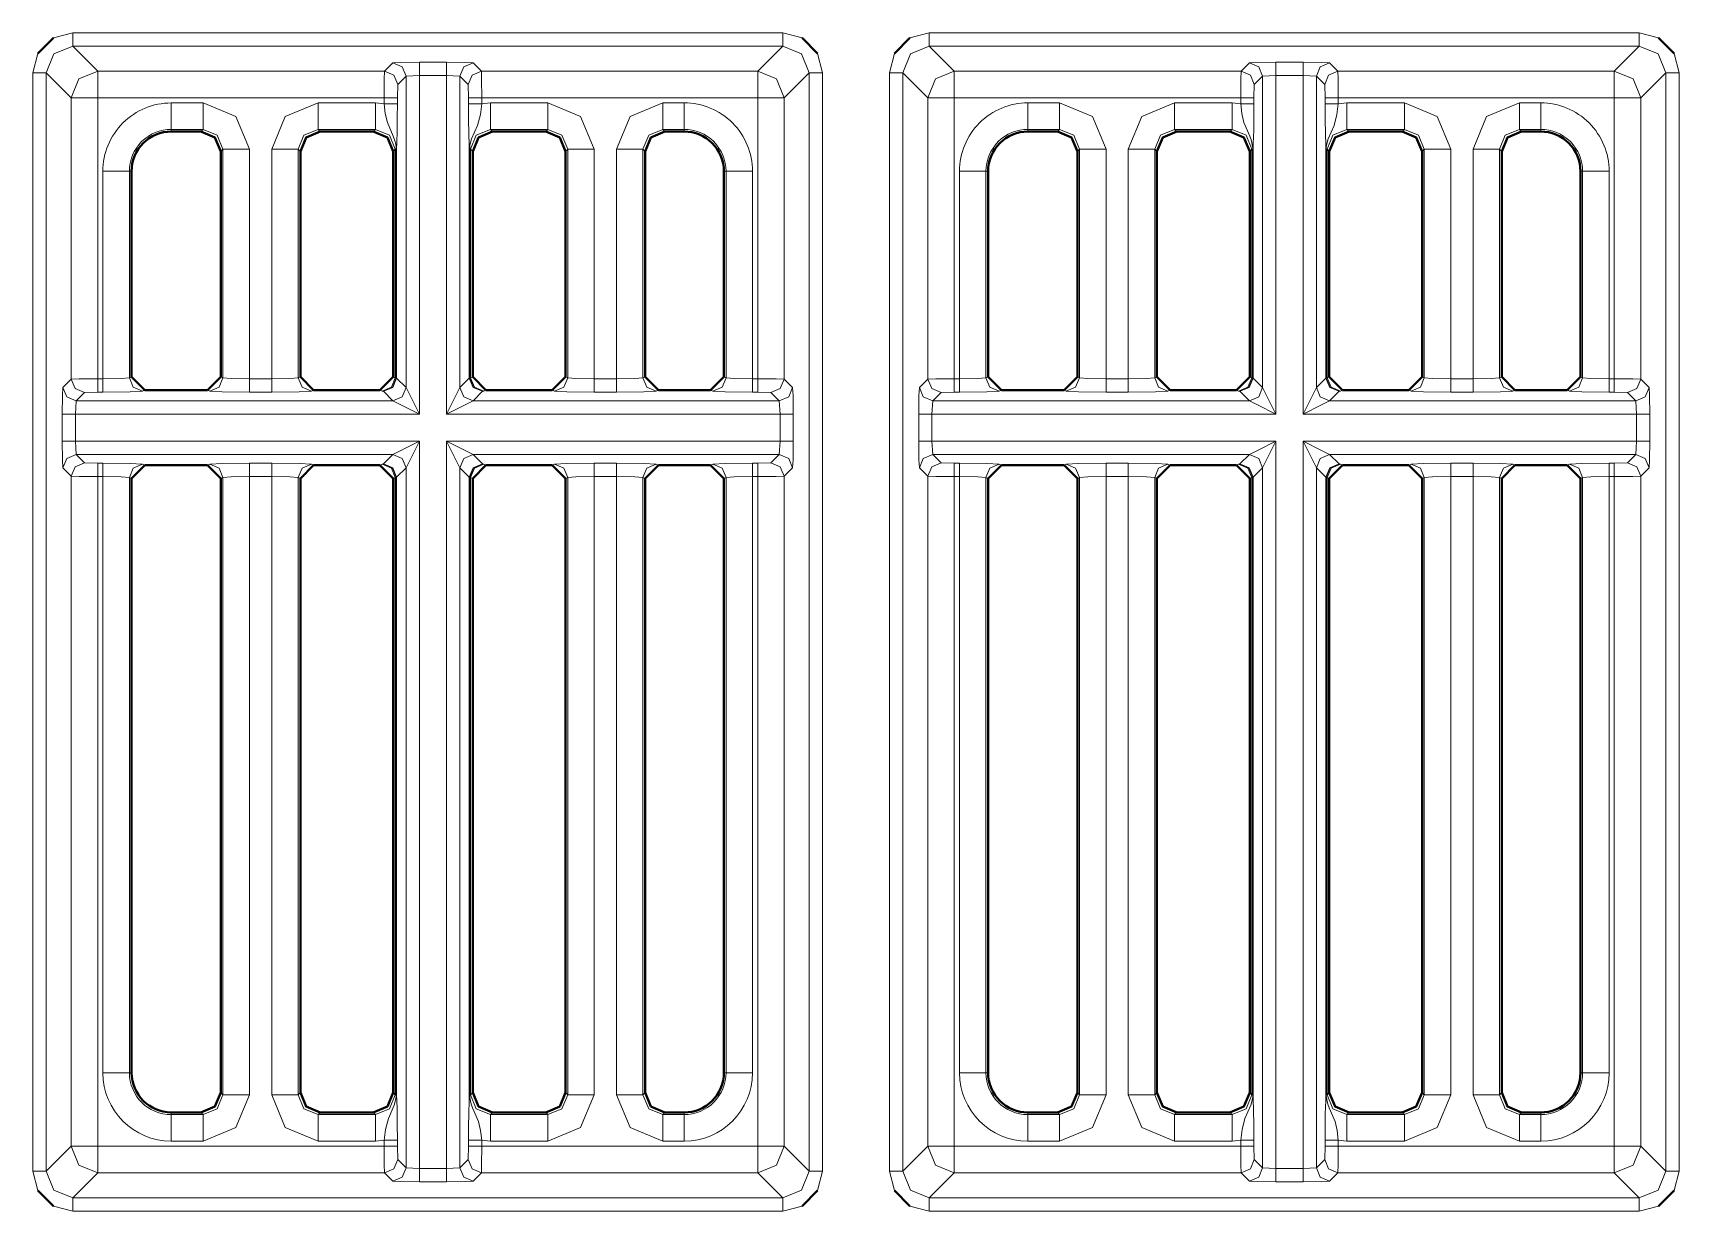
# Model space of a CAD drawing. Header units: millimetres. Extents: x 0 to 2941, y -405 to 1422.
# Drawn here: x 451.8 to 513.9, y 836.5 to 880.9 of the extents above; entities that cross this region are included whole.
import ezdxf

# ---------------------------------------------------------------- set-up
doc = ezdxf.new("R2010")
doc.units = ezdxf.units.MM
doc.layers.add('FINE', color=9, linetype='Continuous')
doc.layers.add('OUTLINE', color=7, linetype='Continuous')

msp = doc.modelspace()

# ---------------------------------------------------------------- linework, layer by layer
at = {"layer": 'FINE', "lineweight": 9}
for p, q in [((453.279, 880.877), (452.552, 880.689)), ((480.054, 880.877), (453.279, 880.877)), ((480.781, 880.689), (480.054, 880.877)), ((485.579, 880.877), (484.852, 880.689)), ((512.354, 880.877), (485.579, 880.877)), ((513.081, 880.689), (512.354, 880.877)), ((453.279, 880.377), (480.054, 880.377)), ((454.223, 879.434), (453.279, 880.377)), ((480.054, 880.377), (479.11, 879.434)), ((485.579, 880.377), (512.354, 880.377)), ((486.523, 879.434), (485.579, 880.377)), ((512.354, 880.377), (511.41, 879.434)), ((451.968, 880.105), (451.78, 879.378)), ((465.351, 879.749), (465.036, 879.434)), ((467.376, 879.775), (466.351, 879.775)), ((468.691, 879.434), (468.376, 879.749)), ((484.268, 880.105), (484.08, 879.378)), ((497.651, 879.749), (497.336, 879.434)), ((499.676, 879.775), (498.651, 879.775)), ((513.853, 879.378), (513.665, 880.105)), ((465.036, 879.434), (454.223, 879.434)), ((465.536, 878.934), (465.851, 879.249)), ((465.851, 879.249), (466.351, 879.274)), ((465.851, 867.505), (465.851, 879.249)), ((466.351, 879.274), (466.351, 866.506)), ((466.351, 879.274), (467.376, 879.274)), ((467.376, 879.274), (467.876, 879.249)), ((467.376, 866.506), (467.376, 879.274)), ((467.876, 879.249), (467.876, 867.505)), ((479.11, 879.434), (468.691, 879.434)), ((497.336, 879.434), (486.523, 879.434)), ((497.835, 878.934), (498.151, 879.249)), ((498.151, 879.249), (498.651, 879.274)), ((498.151, 867.505), (498.151, 879.249)), ((498.651, 879.274), (499.676, 879.274)), ((498.651, 879.274), (498.651, 866.506)), ((499.676, 879.274), (500.176, 879.249)), ((499.676, 866.506), (499.676, 879.274)), ((500.176, 879.249), (500.491, 878.934)), ((500.176, 879.249), (500.176, 867.505)), ((511.41, 879.434), (500.991, 879.434)), ((512.41, 878.434), (513.354, 879.378)), ((513.354, 879.378), (513.354, 837.953)), ((513.853, 837.953), (513.853, 879.378)), ((453.223, 878.434), (453.223, 867.821)), ((454.223, 878.434), (465.023, 878.434)), ((454.223, 867.833), (454.223, 878.434)), ((465.523, 878.434), (465.536, 878.934)), ((465.523, 878.208), (465.523, 878.434)), ((468.204, 878.434), (468.204, 878.208)), ((468.704, 878.434), (479.11, 878.434)), ((468.704, 878.208), (468.704, 878.434)), ((479.11, 878.434), (479.11, 867.833)), ((486.523, 878.434), (497.323, 878.434)), ((486.523, 867.833), (486.523, 878.434)), ((497.323, 878.434), (497.323, 878.208)), ((497.823, 878.434), (497.835, 878.934)), ((497.823, 878.208), (497.823, 878.434)), ((500.491, 878.934), (500.504, 878.434)), ((500.504, 878.434), (500.504, 878.208)), ((501.004, 878.434), (511.41, 878.434)), ((501.004, 878.208), (501.004, 878.434)), ((511.41, 878.434), (511.41, 867.833)), ((464.696, 878.238), (462.531, 878.238)), ((469.031, 878.238), (468.704, 878.208)), ((471.196, 878.238), (469.031, 878.238)), ((476.335, 878.238), (475.531, 878.238)), ((490.496, 878.238), (489.299, 878.238)), ((496.996, 878.238), (494.831, 878.238)), ((497.323, 878.208), (496.996, 878.238)), ((508.635, 878.238), (507.831, 878.238)), ((456.998, 877.159), (456.998, 877.24)), ((456.998, 877.24), (458.196, 877.24)), ((458.196, 877.24), (458.115, 877.159)), ((462.612, 877.159), (462.531, 877.24)), ((462.531, 877.24), (464.696, 877.24)), ((464.696, 877.24), (464.615, 877.159)), ((469.113, 877.159), (469.031, 877.24)), ((469.031, 877.24), (471.196, 877.24)), ((471.196, 877.24), (471.115, 877.159)), ((476.335, 877.24), (476.335, 877.159)), ((489.299, 877.159), (489.299, 877.24)), ((494.913, 877.159), (494.831, 877.24)), ((501.412, 877.159), (501.331, 877.24)), ((507.913, 877.159), (507.831, 877.24)), ((507.831, 877.24), (508.635, 877.24)), ((508.635, 877.24), (508.635, 877.159)), ((458.864, 876.409), (458.945, 876.491)), ((458.945, 876.491), (458.945, 867.871)), ((460.784, 876.491), (460.784, 867.833)), ((465.364, 876.409), (465.445, 876.491)), ((465.445, 876.491), (465.445, 867.871)), ((465.477, 876.491), (465.477, 867.862)), ((465.494, 867.862), (465.494, 876.491)), ((468.233, 876.491), (468.233, 867.862)), ((468.25, 867.862), (468.25, 876.491)), ((468.282, 876.491), (468.364, 876.409)), ((468.282, 867.871), (468.282, 876.491)), ((471.864, 876.409), (471.945, 876.491)), ((471.945, 876.491), (471.945, 867.871)), ((472.943, 867.833), (472.943, 876.491)), ((473.784, 876.491), (473.784, 867.833)), ((474.782, 867.871), (474.782, 876.491)), ((474.782, 876.491), (474.864, 876.409)), ((493.084, 876.491), (493.084, 867.833)), ((494.082, 876.491), (494.163, 876.409)), ((494.082, 867.871), (494.082, 876.491)), ((497.664, 876.409), (497.745, 876.491)), ((497.745, 876.491), (497.745, 867.871)), ((497.777, 876.491), (497.777, 867.862)), ((497.794, 867.862), (497.794, 876.491)), ((500.534, 876.491), (500.534, 867.862)), ((500.55, 867.862), (500.55, 876.491)), ((500.582, 876.491), (500.663, 876.409)), ((500.582, 867.871), (500.582, 876.491)), ((505.244, 867.833), (505.244, 876.491)), ((506.084, 876.491), (506.084, 867.833)), ((507.082, 876.491), (507.164, 876.409)), ((454.419, 875.659), (454.419, 867.833)), ((455.417, 875.659), (455.498, 875.659)), ((477.835, 875.659), (477.916, 875.659)), ((477.916, 875.659), (477.916, 867.871)), ((478.915, 867.833), (478.915, 875.659)), ((486.719, 875.659), (486.719, 867.833)), ((487.717, 875.659), (487.799, 875.659)), ((487.717, 867.871), (487.717, 875.659)), ((510.135, 875.659), (510.216, 875.659)), ((510.216, 875.659), (510.216, 867.871)), ((511.215, 867.833), (511.215, 875.659)), ((453.223, 867.821), (452.908, 867.505)), ((454.419, 867.833), (454.223, 867.833)), ((458.945, 867.871), (458.864, 867.911)), ((461.864, 867.911), (461.782, 867.871)), ((465.445, 867.871), (465.364, 867.911)), ((465.477, 867.862), (465.445, 867.871)), ((465.851, 867.505), (465.494, 867.862)), ((468.233, 867.862), (467.876, 867.505)), ((468.282, 867.871), (468.25, 867.862)), ((468.364, 867.911), (468.282, 867.871)), ((471.945, 867.871), (471.864, 867.911)), ((473.784, 867.833), (472.943, 867.833)), ((474.864, 867.911), (474.782, 867.871)), ((477.916, 867.871), (477.835, 867.911)), ((479.11, 867.833), (478.915, 867.833)), ((486.719, 867.833), (486.523, 867.833)), ((487.799, 867.911), (487.717, 867.871)), ((491.245, 867.871), (491.164, 867.911)), ((494.163, 867.911), (494.082, 867.871)), ((497.745, 867.871), (497.664, 867.911)), ((497.777, 867.862), (497.745, 867.871)), ((498.151, 867.505), (497.794, 867.862)), ((500.534, 867.862), (500.176, 867.505)), ((500.582, 867.871), (500.55, 867.862)), ((500.663, 867.911), (500.582, 867.871)), ((504.245, 867.871), (504.164, 867.911)), ((506.084, 867.833), (505.244, 867.833)), ((510.216, 867.871), (510.135, 867.911)), ((511.41, 867.833), (511.215, 867.833)), ((453.408, 867.005), (453.723, 867.321)), ((453.723, 867.321), (454.223, 867.333)), ((454.223, 867.333), (454.419, 867.333)), ((455.916, 867.371), (455.999, 867.412)), ((458.364, 867.412), (458.446, 867.371)), ((459.943, 867.333), (460.784, 867.333)), ((462.282, 867.371), (462.364, 867.412)), ((464.863, 867.412), (464.946, 867.371)), ((464.946, 867.371), (464.994, 867.363)), ((464.994, 867.363), (465.351, 867.005)), ((468.376, 867.005), (468.733, 867.363)), ((468.733, 867.363), (468.782, 867.371)), ((468.782, 867.371), (468.864, 867.412)), ((471.364, 867.412), (471.446, 867.371)), ((472.943, 867.333), (473.784, 867.333)), ((475.282, 867.371), (475.364, 867.412)), ((477.335, 867.412), (477.417, 867.371)), ((478.915, 867.333), (479.11, 867.333)), ((479.11, 867.333), (479.61, 867.321)), ((479.61, 867.321), (479.925, 867.005)), ((485.708, 867.005), (486.023, 867.321)), ((486.023, 867.321), (486.523, 867.333)), ((486.523, 867.333), (486.719, 867.333)), ((488.216, 867.371), (488.298, 867.412)), ((494.581, 867.371), (494.664, 867.412)), ((497.164, 867.412), (497.245, 867.371)), ((497.245, 867.371), (497.294, 867.363)), ((500.676, 867.005), (501.033, 867.363)), ((501.033, 867.363), (501.081, 867.371)), ((501.081, 867.371), (501.164, 867.412)), ((503.664, 867.412), (503.746, 867.371)), ((505.244, 867.333), (506.084, 867.333)), ((507.581, 867.371), (507.664, 867.412)), ((509.635, 867.412), (509.717, 867.371)), ((511.91, 867.321), (512.225, 867.005)), ((453.382, 866.506), (453.408, 867.005)), ((465.351, 867.005), (453.408, 867.005)), ((479.925, 867.005), (468.376, 867.005)), ((479.925, 867.005), (479.951, 866.506)), ((485.682, 866.506), (485.708, 867.005)), ((512.225, 867.005), (500.676, 867.005)), ((512.225, 867.005), (512.251, 866.506)), ((452.883, 866.506), (452.883, 865.48)), ((453.382, 866.506), (466.351, 866.506)), ((453.382, 865.48), (453.382, 866.506)), ((467.376, 866.506), (479.951, 866.506)), ((479.951, 866.506), (479.951, 865.48)), ((485.682, 866.506), (498.651, 866.506)), ((485.682, 865.48), (485.682, 866.506)), ((499.676, 866.506), (512.251, 866.506)), ((512.251, 866.506), (512.251, 865.48)), ((512.751, 865.48), (512.751, 866.506)), ((466.351, 865.48), (453.382, 865.48)), ((453.408, 864.98), (453.382, 865.48)), ((466.351, 865.48), (466.351, 838.056)), ((479.951, 865.48), (467.376, 865.48)), ((467.376, 838.056), (467.376, 865.48)), ((479.951, 865.48), (479.925, 864.98)), ((485.708, 864.98), (485.682, 865.48)), ((498.651, 865.48), (485.682, 865.48)), ((498.651, 865.48), (498.651, 838.056)), ((512.251, 865.48), (499.676, 865.48)), ((512.251, 865.48), (512.225, 864.98)), ((453.408, 864.98), (465.351, 864.98)), ((453.723, 864.665), (453.408, 864.98)), ((465.351, 864.98), (464.994, 864.623)), ((479.925, 864.98), (479.61, 864.665)), ((485.708, 864.98), (497.651, 864.98)), ((486.023, 864.665), (485.708, 864.98)), ((497.651, 864.98), (497.294, 864.623)), ((512.225, 864.98), (511.91, 864.665)), ((452.908, 864.48), (453.223, 864.165)), ((453.223, 864.165), (453.223, 838.897)), ((454.223, 864.652), (453.723, 864.665)), ((454.419, 864.652), (454.223, 864.652)), ((454.223, 838.897), (454.223, 864.152)), ((454.223, 864.152), (454.419, 864.152)), ((454.419, 864.152), (454.419, 841.672)), ((455.417, 841.672), (455.417, 864.115)), ((455.417, 864.115), (455.498, 864.074)), ((455.999, 864.574), (455.916, 864.615)), ((458.446, 864.615), (458.364, 864.574)), ((458.864, 864.074), (458.945, 864.115)), ((458.945, 864.115), (458.945, 840.84)), ((460.784, 864.652), (459.943, 864.652)), ((459.943, 840.84), (459.943, 864.152)), ((459.943, 864.152), (460.784, 864.152)), ((460.784, 864.152), (460.784, 840.84)), ((461.782, 840.84), (461.782, 864.115)), ((461.782, 864.115), (461.864, 864.074)), ((462.364, 864.574), (462.282, 864.615)), ((464.946, 864.615), (464.863, 864.574)), ((464.994, 864.623), (464.946, 864.615)), ((465.364, 864.074), (465.445, 864.115)), ((465.445, 864.115), (465.477, 864.123)), ((465.477, 864.123), (465.477, 840.84)), ((465.494, 864.123), (465.851, 864.48)), ((465.494, 840.84), (465.494, 864.123)), ((465.851, 838.082), (465.851, 864.48)), ((467.876, 864.48), (467.876, 838.082)), ((468.25, 864.123), (468.282, 864.115)), ((468.282, 840.84), (468.282, 864.115)), ((468.282, 864.115), (468.364, 864.074)), ((468.782, 864.615), (468.733, 864.623)), ((468.864, 864.574), (468.782, 864.615)), ((471.446, 864.615), (471.364, 864.574)), ((471.864, 864.074), (471.945, 864.115)), ((471.945, 864.115), (471.945, 840.84)), ((473.784, 864.652), (472.943, 864.652)), ((472.943, 864.152), (473.784, 864.152)), ((472.943, 840.84), (472.943, 864.152)), ((473.784, 864.152), (473.784, 840.84)), ((474.782, 840.84), (474.782, 864.115)), ((474.782, 864.115), (474.864, 864.074)), ((475.364, 864.574), (475.282, 864.615)), ((477.417, 864.615), (477.335, 864.574)), ((477.835, 864.074), (477.916, 864.115)), ((477.916, 864.115), (477.916, 841.672)), ((479.11, 864.652), (478.915, 864.652)), ((478.915, 864.152), (479.11, 864.152)), ((478.915, 841.672), (478.915, 864.152)), ((479.61, 864.665), (479.11, 864.652)), ((479.11, 864.152), (479.11, 838.897)), ((480.11, 838.897), (480.11, 864.165)), ((485.208, 864.48), (485.523, 864.165)), ((485.523, 864.165), (485.523, 838.897)), ((486.523, 864.152), (486.719, 864.152)), ((486.523, 838.897), (486.523, 864.152)), ((486.719, 864.152), (486.719, 841.672)), ((487.717, 841.672), (487.717, 864.115)), ((487.717, 864.115), (487.799, 864.074)), ((488.298, 864.574), (488.216, 864.615)), ((490.746, 864.615), (490.663, 864.574)), ((491.164, 864.074), (491.245, 864.115)), ((493.084, 864.652), (492.244, 864.652)), ((492.244, 840.84), (492.244, 864.152)), ((492.244, 864.152), (493.084, 864.152)), ((493.084, 864.152), (493.084, 840.84)), ((494.082, 840.84), (494.082, 864.115)), ((494.082, 864.115), (494.163, 864.074)), ((494.664, 864.574), (494.581, 864.615)), ((497.245, 864.615), (497.164, 864.574)), ((497.294, 864.623), (497.245, 864.615)), ((497.664, 864.074), (497.745, 864.115)), ((497.745, 864.115), (497.777, 864.123)), ((497.745, 864.115), (497.745, 840.84)), ((497.777, 864.123), (497.777, 840.84)), ((497.794, 864.123), (498.151, 864.48)), ((497.794, 840.84), (497.794, 864.123)), ((498.151, 838.082), (498.151, 864.48)), ((500.176, 864.48), (500.176, 838.082)), ((500.176, 864.48), (500.534, 864.123)), ((500.534, 864.123), (500.534, 840.84)), ((500.55, 864.123), (500.582, 864.115)), ((500.582, 840.84), (500.582, 864.115)), ((500.582, 864.115), (500.663, 864.074)), ((501.081, 864.615), (501.033, 864.623)), ((501.164, 864.574), (501.081, 864.615)), ((503.746, 864.615), (503.664, 864.574)), ((504.164, 864.074), (504.245, 864.115)), ((504.245, 864.115), (504.245, 840.84)), ((505.244, 864.152), (506.084, 864.152)), ((505.244, 840.84), (505.244, 864.152)), ((506.084, 864.152), (506.084, 840.84)), ((507.082, 840.84), (507.082, 864.115)), ((507.082, 864.115), (507.164, 864.074)), ((509.717, 864.615), (509.635, 864.574)), ((510.135, 864.074), (510.216, 864.115)), ((511.41, 864.652), (511.215, 864.652)), ((511.215, 864.152), (511.41, 864.152)), ((511.215, 841.672), (511.215, 864.152)), ((511.91, 864.665), (511.41, 864.652)), ((511.41, 864.152), (511.41, 838.897)), ((512.41, 864.165), (512.725, 864.48)), ((512.41, 838.897), (512.41, 864.165)), ((455.498, 841.672), (455.417, 841.672)), ((477.916, 841.672), (477.835, 841.672)), ((487.799, 841.672), (487.717, 841.672)), ((458.945, 840.84), (458.864, 840.921)), ((461.864, 840.921), (461.782, 840.84)), ((468.364, 840.921), (468.282, 840.84)), ((471.945, 840.84), (471.864, 840.921)), ((474.864, 840.921), (474.782, 840.84)), ((494.163, 840.921), (494.082, 840.84)), ((497.745, 840.84), (497.664, 840.921)), ((500.663, 840.921), (500.582, 840.84)), ((504.245, 840.84), (504.164, 840.921)), ((507.164, 840.921), (507.082, 840.84)), ((456.998, 840.091), (456.998, 840.172)), ((458.196, 840.091), (456.998, 840.091)), ((458.115, 840.172), (458.196, 840.091)), ((462.531, 840.091), (462.612, 840.172)), ((464.696, 840.091), (462.531, 840.091)), ((464.615, 840.172), (464.696, 840.091)), ((469.031, 840.091), (469.113, 840.172)), ((471.196, 840.091), (469.031, 840.091)), ((471.115, 840.172), (471.196, 840.091)), ((475.531, 840.091), (475.613, 840.172)), ((476.335, 840.091), (475.531, 840.091)), ((476.335, 840.172), (476.335, 840.091)), ((489.299, 840.091), (489.299, 840.172)), ((490.496, 840.091), (489.299, 840.091)), ((490.415, 840.172), (490.496, 840.091)), ((494.831, 840.091), (494.913, 840.172)), ((496.996, 840.091), (494.831, 840.091)), ((496.915, 840.172), (496.996, 840.091)), ((453.223, 838.897), (452.28, 837.953)), ((465.023, 838.897), (454.223, 838.897)), ((456.998, 839.092), (458.196, 839.092)), ((462.531, 839.092), (464.696, 839.092)), ((464.696, 839.092), (465.023, 839.123)), ((465.023, 839.123), (465.023, 838.897)), ((465.523, 838.897), (465.523, 839.123)), ((465.536, 838.397), (465.523, 838.897)), ((468.204, 838.897), (468.192, 838.397)), ((468.204, 839.123), (468.204, 838.897)), ((479.11, 838.897), (468.704, 838.897)), ((469.031, 839.092), (471.196, 839.092)), ((475.531, 839.092), (476.335, 839.092)), ((481.054, 837.953), (480.11, 838.897)), ((497.323, 838.897), (486.523, 838.897)), ((489.299, 839.092), (490.496, 839.092)), ((494.831, 839.092), (496.996, 839.092)), ((496.996, 839.092), (497.323, 839.123)), ((497.323, 839.123), (497.323, 838.897)), ((497.823, 838.897), (497.823, 839.123)), ((500.504, 838.897), (500.491, 838.397)), ((500.504, 839.123), (500.504, 838.897)), ((501.004, 839.123), (501.331, 839.092)), ((501.331, 839.092), (503.496, 839.092)), ((507.831, 839.092), (508.635, 839.092)), ((513.354, 837.953), (512.41, 838.897)), ((465.851, 838.082), (465.536, 838.397)), ((466.351, 838.056), (465.851, 838.082)), ((467.376, 838.056), (466.351, 838.056)), ((467.876, 838.082), (467.376, 838.056)), ((468.192, 838.397), (467.876, 838.082)), ((498.651, 838.056), (498.151, 838.082)), ((499.676, 838.056), (498.651, 838.056)), ((500.176, 838.082), (499.676, 838.056)), ((500.491, 838.397), (500.176, 838.082)), ((453.279, 836.954), (454.223, 837.897)), ((454.223, 837.897), (465.036, 837.897)), ((468.376, 837.582), (468.691, 837.897)), ((468.691, 837.897), (479.11, 837.897)), ((481.366, 837.226), (481.553, 837.953)), ((486.523, 837.897), (497.336, 837.897)), ((497.336, 837.897), (497.651, 837.582)), ((498.651, 837.556), (499.676, 837.556)), ((500.676, 837.582), (500.991, 837.897)), ((513.665, 837.226), (513.853, 837.953)), ((452.552, 836.642), (453.279, 836.454)), ((453.279, 836.454), (480.054, 836.454)), ((480.054, 836.454), (480.781, 836.642)), ((484.852, 836.642), (485.579, 836.454)), ((485.579, 836.454), (512.354, 836.454)), ((512.354, 836.454), (513.081, 836.642))]:
    msp.add_line(p, q, dxfattribs=at)
for points in [[(453.279, 880.877), (453.279, 880.528), (453.279, 880.377)], [(480.054, 880.877), (480.054, 880.528), (480.054, 880.377)], [(485.579, 880.877), (485.579, 880.528), (485.579, 880.377)], [(512.354, 880.877), (512.354, 880.528), (512.354, 880.377)], [(452.28, 879.378), (452.572, 880.085), (453.279, 880.377)], [(480.054, 880.377), (480.761, 880.085), (481.054, 879.378)], [(484.579, 879.378), (484.872, 880.085), (485.579, 880.377)], [(512.354, 880.377), (513.061, 880.085), (513.354, 879.378)], [(466.351, 879.775), (465.653, 879.767), (465.351, 879.749)], [(465.851, 879.249), (465.704, 879.602), (465.351, 879.749)], [(466.351, 879.274), (466.351, 879.623), (466.351, 879.775)], [(467.376, 879.274), (467.376, 879.623), (467.376, 879.775)], [(468.376, 879.749), (468.074, 879.767), (467.376, 879.775)], [(467.876, 879.249), (468.023, 879.602), (468.376, 879.749)], [(481.553, 837.953), (481.553, 879.378), (481.366, 880.105)], [(498.651, 879.775), (497.953, 879.767), (497.651, 879.749)], [(497.651, 879.749), (498.004, 879.602), (498.151, 879.249)], [(498.651, 879.775), (498.651, 879.623), (498.651, 879.274)], [(499.676, 879.775), (499.676, 879.623), (499.676, 879.274)], [(500.991, 879.434), (500.676, 879.749), (500.374, 879.767), (499.676, 879.775)], [(500.676, 879.749), (500.323, 879.602), (500.176, 879.249)], [(451.78, 879.378), (452.129, 879.378), (452.28, 879.378)], [(451.78, 879.378), (451.78, 837.953), (451.968, 837.226)], [(452.28, 837.953), (452.28, 879.378), (453.223, 878.434)], [(454.223, 879.434), (453.516, 879.141), (453.223, 878.434)], [(454.223, 878.434), (454.223, 879.132), (454.223, 879.434)], [(465.036, 879.434), (465.027, 879.132), (465.023, 878.434)], [(465.536, 878.934), (465.389, 879.287), (465.036, 879.434)], [(467.876, 879.249), (468.192, 878.934), (468.204, 878.434)], [(468.192, 878.934), (468.338, 879.287), (468.691, 879.434)], [(468.704, 878.434), (468.7, 879.132), (468.691, 879.434)], [(479.11, 878.434), (479.11, 879.132), (479.11, 879.434)], [(480.11, 878.434), (479.817, 879.141), (479.11, 879.434)], [(480.11, 878.434), (481.054, 879.378), (481.054, 837.953)], [(481.054, 879.378), (481.205, 879.378), (481.553, 879.378)], [(484.08, 879.378), (484.429, 879.378), (484.579, 879.378)], [(484.08, 879.378), (484.08, 837.953), (484.268, 837.226)], [(484.579, 879.378), (485.523, 878.434), (485.523, 867.821)], [(485.523, 838.897), (484.579, 837.953), (484.579, 879.378)], [(486.523, 879.434), (485.816, 879.141), (485.523, 878.434)], [(486.523, 878.434), (486.523, 879.132), (486.523, 879.434)], [(497.336, 879.434), (497.327, 879.132), (497.323, 878.434)], [(497.336, 879.434), (497.689, 879.287), (497.835, 878.934)], [(500.991, 879.434), (500.638, 879.287), (500.491, 878.934)], [(501.004, 878.434), (501, 879.132), (500.991, 879.434)], [(511.41, 878.434), (511.41, 879.132), (511.41, 879.434)], [(512.41, 878.434), (512.117, 879.141), (511.41, 879.434)], [(513.354, 879.378), (513.504, 879.378), (513.853, 879.378)], [(453.223, 878.434), (453.525, 878.434), (454.223, 878.434)], [(465.023, 878.434), (465.023, 878.208), (464.696, 878.238)], [(465.523, 878.434), (465.372, 878.434), (465.023, 878.434)], [(468.204, 878.434), (468.355, 878.434), (468.704, 878.434)], [(479.11, 878.434), (479.808, 878.434), (480.11, 878.434)], [(480.425, 867.505), (480.11, 867.821), (480.11, 878.434)], [(485.523, 878.434), (485.825, 878.434), (486.523, 878.434)], [(497.323, 878.434), (497.672, 878.434), (497.823, 878.434)], [(501.004, 878.434), (500.655, 878.434), (500.504, 878.434)], [(511.41, 878.434), (512.108, 878.434), (512.41, 878.434)], [(512.725, 867.505), (512.41, 867.821), (512.41, 878.434)], [(456.998, 877.24), (456.998, 877.55), (456.998, 878.238)], [(458.196, 877.24), (458.196, 877.55), (458.196, 878.238)], [(459.943, 876.491), (459.432, 877.727), (458.196, 878.238)], [(462.531, 878.238), (461.295, 877.727), (460.784, 876.491)], [(462.531, 877.24), (462.531, 877.55), (462.531, 878.238)], [(464.696, 877.24), (464.696, 877.55), (464.696, 878.238)], [(465.523, 878.208), (465.372, 878.208), (465.023, 878.208)], [(465.023, 878.208), (465.066, 877.844), (465.144, 877.501), (465.369, 876.983), (465.42, 876.846), (465.449, 876.739), (465.472, 876.594), (465.477, 876.524), (465.477, 876.491)], [(465.494, 876.491), (465.494, 876.503), (465.494, 876.53), (465.495, 876.59), (465.497, 876.639), (465.499, 876.713), (465.514, 877.207), (465.52, 877.678), (465.523, 878.208)], [(468.204, 878.208), (468.355, 878.208), (468.704, 878.208)], [(468.204, 878.208), (468.207, 877.616), (468.217, 877.068), (468.23, 876.66), (468.233, 876.552), (468.233, 876.518), (468.233, 876.491)], [(468.25, 876.491), (468.252, 876.561), (468.261, 876.648), (468.321, 876.888), (468.543, 877.387), (468.654, 877.801), (468.704, 878.208)], [(469.031, 877.24), (469.031, 877.55), (469.031, 878.238)], [(471.196, 877.24), (471.196, 877.55), (471.196, 878.238)], [(472.943, 876.491), (472.432, 877.727), (471.196, 878.238)], [(475.531, 878.238), (474.295, 877.727), (473.784, 876.491)], [(475.531, 878.238), (475.531, 877.55), (475.531, 877.24)], [(476.335, 878.238), (476.335, 877.55), (476.335, 877.24)], [(489.299, 877.24), (489.299, 877.55), (489.299, 878.238)], [(490.496, 878.238), (490.496, 877.55), (490.496, 877.24)], [(492.244, 876.491), (491.732, 877.727), (490.496, 878.238)], [(494.831, 878.238), (493.595, 877.727), (493.084, 876.491)], [(494.831, 878.238), (494.831, 877.55), (494.831, 877.24)], [(496.996, 878.238), (496.996, 877.55), (496.996, 877.24), (497.527, 877.022), (497.745, 876.491)], [(497.323, 878.208), (497.672, 878.208), (497.823, 878.208)], [(497.323, 878.208), (497.366, 877.844), (497.444, 877.501), (497.669, 876.983), (497.72, 876.846), (497.749, 876.739), (497.772, 876.594), (497.776, 876.524), (497.777, 876.491)], [(497.794, 876.491), (497.794, 876.503), (497.794, 876.53), (497.795, 876.59), (497.797, 876.639), (497.799, 876.713), (497.814, 877.207), (497.82, 877.678), (497.823, 878.208)], [(501.004, 878.208), (500.655, 878.208), (500.504, 878.208)], [(500.504, 878.208), (500.507, 877.616), (500.517, 877.068), (500.53, 876.66), (500.533, 876.552), (500.533, 876.518), (500.534, 876.491)], [(500.55, 876.491), (500.552, 876.561), (500.561, 876.648), (500.621, 876.888), (500.843, 877.387), (500.954, 877.801), (501.004, 878.208)], [(503.496, 878.238), (501.331, 878.238), (501.004, 878.208)], [(501.331, 878.238), (501.331, 877.55), (501.331, 877.24)], [(503.496, 878.238), (503.496, 877.55), (503.496, 877.24)], [(505.244, 876.491), (504.732, 877.727), (503.496, 878.238)], [(507.831, 878.238), (506.595, 877.727), (506.084, 876.491)], [(507.831, 878.238), (507.831, 877.55), (507.831, 877.24)], [(508.635, 878.238), (508.635, 877.55), (508.635, 877.24)], [(458.196, 877.24), (458.727, 877.022), (458.945, 876.491)], [(461.782, 876.491), (462, 877.022), (462.531, 877.24)], [(464.696, 877.24), (465.227, 877.022), (465.445, 876.491)], [(468.282, 876.491), (468.5, 877.022), (469.031, 877.24)], [(471.196, 877.24), (471.727, 877.022), (471.945, 876.491)], [(474.782, 876.491), (475, 877.022), (475.531, 877.24)], [(475.613, 877.159), (475.531, 877.24), (476.335, 877.24)], [(489.299, 877.24), (490.496, 877.24), (490.415, 877.159)], [(490.496, 877.24), (491.027, 877.022), (491.245, 876.491)], [(494.082, 876.491), (494.3, 877.022), (494.831, 877.24)], [(494.831, 877.24), (496.996, 877.24), (496.915, 877.159)], [(500.582, 876.491), (500.8, 877.022), (501.331, 877.24)], [(501.331, 877.24), (503.496, 877.24), (503.415, 877.159)], [(503.496, 877.24), (504.027, 877.022), (504.245, 876.491)], [(507.082, 876.491), (507.3, 877.022), (507.831, 877.24)], [(459.943, 876.491), (459.255, 876.491), (458.945, 876.491)], [(460.784, 867.833), (459.943, 867.833), (459.943, 876.491)], [(461.782, 876.491), (461.472, 876.491), (460.784, 876.491)], [(461.782, 867.871), (461.782, 876.491), (461.864, 876.409)], [(465.477, 876.491), (465.456, 876.491), (465.445, 876.491)], [(465.494, 876.491), (465.489, 876.491), (465.477, 876.491)], [(468.233, 876.491), (468.238, 876.491), (468.25, 876.491)], [(468.282, 876.491), (468.271, 876.491), (468.25, 876.491)], [(472.943, 876.491), (472.255, 876.491), (471.945, 876.491)], [(473.784, 876.491), (474.472, 876.491), (474.782, 876.491)], [(491.164, 876.409), (491.245, 876.491), (491.245, 867.871)], [(492.244, 876.491), (491.555, 876.491), (491.245, 876.491)], [(493.084, 867.833), (492.244, 867.833), (492.244, 876.491)], [(494.082, 876.491), (493.772, 876.491), (493.084, 876.491)], [(497.777, 876.491), (497.756, 876.491), (497.745, 876.491)], [(497.777, 876.491), (497.789, 876.491), (497.794, 876.491)], [(500.55, 876.491), (500.538, 876.491), (500.534, 876.491)], [(500.582, 876.491), (500.572, 876.491), (500.55, 876.491)], [(504.164, 876.409), (504.245, 876.491), (504.245, 867.871)], [(505.244, 876.491), (504.555, 876.491), (504.245, 876.491)], [(506.084, 876.491), (506.772, 876.491), (507.082, 876.491)], [(507.164, 867.911), (507.082, 867.871), (507.082, 876.491)], [(455.417, 875.659), (455.107, 875.659), (454.419, 875.659)], [(455.498, 867.911), (455.417, 867.871), (455.417, 875.659)], [(478.915, 875.659), (478.226, 875.659), (477.916, 875.659)], [(487.717, 875.659), (487.407, 875.659), (486.719, 875.659)], [(510.216, 875.659), (510.526, 875.659), (511.215, 875.659)], [(454.223, 867.833), (453.525, 867.83), (453.223, 867.821)], [(453.723, 867.321), (453.37, 867.467), (453.223, 867.821)], [(454.223, 867.333), (454.223, 867.484), (454.223, 867.833)], [(455.417, 867.871), (455.107, 867.844), (454.419, 867.833)], [(454.419, 867.333), (454.419, 867.484), (454.419, 867.833)], [(455.916, 867.371), (455.564, 867.517), (455.417, 867.871)], [(458.945, 867.871), (458.798, 867.517), (458.446, 867.371)], [(459.943, 867.833), (459.255, 867.844), (458.945, 867.871)], [(459.943, 867.833), (459.943, 867.484), (459.943, 867.333)], [(461.782, 867.871), (461.472, 867.844), (460.784, 867.833)], [(460.784, 867.833), (460.784, 867.484), (460.784, 867.333)], [(461.782, 867.871), (461.929, 867.517), (462.282, 867.371)], [(465.445, 867.871), (465.298, 867.517), (464.946, 867.371)], [(465.494, 867.862), (465.347, 867.509), (464.994, 867.363)], [(465.477, 867.862), (465.334, 867.51), (464.994, 867.363)], [(465.494, 867.862), (465.489, 867.862), (465.477, 867.862)], [(468.733, 867.363), (468.38, 867.509), (468.233, 867.862)], [(468.25, 867.862), (468.238, 867.862), (468.233, 867.862)], [(468.733, 867.363), (468.393, 867.51), (468.25, 867.862)], [(468.782, 867.371), (468.429, 867.517), (468.282, 867.871)], [(471.945, 867.871), (471.798, 867.517), (471.446, 867.371)], [(472.943, 867.833), (472.255, 867.844), (471.945, 867.871)], [(472.943, 867.833), (472.943, 867.484), (472.943, 867.333)], [(474.782, 867.871), (474.472, 867.844), (473.784, 867.833)], [(473.784, 867.833), (473.784, 867.484), (473.784, 867.333)], [(474.782, 867.871), (474.929, 867.517), (475.282, 867.371)], [(477.916, 867.871), (477.769, 867.517), (477.417, 867.371)], [(478.915, 867.833), (478.226, 867.844), (477.916, 867.871)], [(478.915, 867.833), (478.915, 867.484), (478.915, 867.333)], [(479.11, 867.833), (479.11, 867.484), (479.11, 867.333)], [(480.11, 867.821), (479.808, 867.83), (479.11, 867.833)], [(480.11, 867.821), (479.963, 867.467), (479.61, 867.321)], [(485.523, 867.821), (485.208, 867.505), (485.19, 867.203), (485.182, 866.506)], [(486.523, 867.833), (485.825, 867.83), (485.523, 867.821)], [(486.023, 867.321), (485.67, 867.467), (485.523, 867.821)], [(486.523, 867.333), (486.523, 867.484), (486.523, 867.833)], [(487.717, 867.871), (487.407, 867.844), (486.719, 867.833)], [(486.719, 867.333), (486.719, 867.484), (486.719, 867.833)], [(488.216, 867.371), (487.864, 867.517), (487.717, 867.871)], [(491.245, 867.871), (491.098, 867.517), (490.746, 867.371)], [(492.244, 867.833), (491.555, 867.844), (491.245, 867.871)], [(492.244, 867.833), (492.244, 867.484), (492.244, 867.333)], [(494.082, 867.871), (493.772, 867.844), (493.084, 867.833)], [(493.084, 867.833), (493.084, 867.484), (493.084, 867.333)], [(494.082, 867.871), (494.229, 867.517), (494.581, 867.371)], [(497.745, 867.871), (497.598, 867.517), (497.245, 867.371)], [(497.794, 867.862), (497.647, 867.509), (497.294, 867.363)], [(497.777, 867.862), (497.634, 867.51), (497.294, 867.363)], [(497.794, 867.862), (497.789, 867.862), (497.777, 867.862)], [(501.033, 867.363), (500.68, 867.509), (500.534, 867.862)], [(500.55, 867.862), (500.538, 867.862), (500.534, 867.862)], [(501.033, 867.363), (500.693, 867.51), (500.55, 867.862)], [(501.081, 867.371), (500.729, 867.517), (500.582, 867.871)], [(504.245, 867.871), (504.098, 867.517), (503.746, 867.371)], [(505.244, 867.833), (504.555, 867.844), (504.245, 867.871)], [(505.244, 867.833), (505.244, 867.484), (505.244, 867.333)], [(507.082, 867.871), (506.772, 867.844), (506.084, 867.833)], [(506.084, 867.833), (506.084, 867.484), (506.084, 867.333)], [(507.082, 867.871), (507.229, 867.517), (507.581, 867.371)], [(510.216, 867.871), (510.07, 867.517), (509.717, 867.371)], [(511.215, 867.833), (510.526, 867.844), (510.216, 867.871)], [(511.215, 867.833), (511.215, 867.484), (511.215, 867.333)], [(511.41, 867.833), (511.41, 867.484), (511.41, 867.333)], [(512.41, 867.821), (512.108, 867.83), (511.41, 867.833)], [(512.41, 867.821), (512.263, 867.467), (511.91, 867.321)], [(452.908, 867.505), (452.89, 867.203), (452.883, 866.506)], [(453.408, 867.005), (453.055, 867.152), (452.908, 867.505)], [(454.419, 867.333), (455.451, 867.344), (455.916, 867.371)], [(458.446, 867.371), (458.911, 867.344), (459.943, 867.333)], [(460.784, 867.333), (461.816, 867.344), (462.282, 867.371)], [(465.851, 867.505), (465.704, 867.152), (465.351, 867.005)], [(466.351, 866.506), (466.002, 867.203), (465.851, 867.505)], [(467.876, 867.505), (467.725, 867.203), (467.376, 866.506)], [(468.376, 867.005), (468.023, 867.152), (467.876, 867.505)], [(471.446, 867.371), (471.911, 867.344), (472.943, 867.333)], [(473.784, 867.333), (474.816, 867.344), (475.282, 867.371)], [(477.417, 867.371), (477.882, 867.344), (478.915, 867.333)], [(480.425, 867.505), (480.279, 867.152), (479.925, 867.005)], [(480.451, 865.48), (480.451, 866.506), (480.443, 867.203), (480.425, 867.505)], [(485.708, 867.005), (485.355, 867.152), (485.208, 867.505)], [(497.294, 867.363), (497.651, 867.005), (485.708, 867.005)], [(486.719, 867.333), (487.751, 867.344), (488.216, 867.371)], [(490.663, 867.412), (490.746, 867.371), (491.211, 867.344), (492.244, 867.333)], [(492.244, 867.333), (493.084, 867.333), (494.116, 867.344), (494.581, 867.371)], [(498.151, 867.505), (498.004, 867.152), (497.651, 867.005)], [(498.651, 866.506), (498.302, 867.203), (498.151, 867.505)], [(500.176, 867.505), (500.025, 867.203), (499.676, 866.506)], [(500.676, 867.005), (500.323, 867.152), (500.176, 867.505)], [(503.746, 867.371), (504.211, 867.344), (505.244, 867.333)], [(506.084, 867.333), (507.116, 867.344), (507.581, 867.371)], [(509.717, 867.371), (510.182, 867.344), (511.215, 867.333)], [(511.215, 867.333), (511.41, 867.333), (511.91, 867.321)], [(512.725, 867.505), (512.579, 867.152), (512.225, 867.005)], [(512.751, 866.506), (512.743, 867.203), (512.725, 867.505)], [(465.351, 867.005), (465.653, 866.855), (466.351, 866.506)], [(467.376, 866.506), (468.074, 866.855), (468.376, 867.005)], [(497.651, 867.005), (497.953, 866.855), (498.651, 866.506)], [(499.676, 866.506), (500.374, 866.855), (500.676, 867.005)], [(453.382, 866.506), (453.034, 866.506), (452.883, 866.506)], [(480.451, 866.506), (480.3, 866.506), (479.951, 866.506)], [(485.682, 866.506), (485.333, 866.506), (485.182, 866.506)], [(485.182, 866.506), (485.182, 865.48), (485.19, 864.782), (485.208, 864.48)], [(512.751, 866.506), (512.6, 866.506), (512.251, 866.506)], [(453.382, 865.48), (453.034, 865.48), (452.883, 865.48)], [(452.883, 865.48), (452.89, 864.782), (452.908, 864.48)], [(466.351, 865.48), (465.653, 865.131), (465.351, 864.98)], [(465.851, 864.48), (466.002, 864.782), (466.351, 865.48)], [(467.376, 865.48), (467.725, 864.782), (467.876, 864.48)], [(468.376, 864.98), (468.074, 865.131), (467.376, 865.48)], [(480.451, 865.48), (480.3, 865.48), (479.951, 865.48)], [(480.11, 864.165), (480.425, 864.48), (480.443, 864.782), (480.451, 865.48)], [(485.682, 865.48), (485.333, 865.48), (485.182, 865.48)], [(498.651, 865.48), (497.953, 865.131), (497.651, 864.98)], [(498.151, 864.48), (498.302, 864.782), (498.651, 865.48)], [(500.676, 864.98), (500.374, 865.131), (499.676, 865.48)], [(499.676, 838.056), (499.676, 865.48), (500.025, 864.782), (500.176, 864.48)], [(512.751, 865.48), (512.6, 865.48), (512.251, 865.48)], [(512.725, 864.48), (512.743, 864.782), (512.751, 865.48)], [(453.408, 864.98), (453.055, 864.833), (452.908, 864.48)], [(465.351, 864.98), (465.704, 864.833), (465.851, 864.48)], [(467.876, 864.48), (468.023, 864.833), (468.376, 864.98)], [(468.733, 864.623), (468.376, 864.98), (479.925, 864.98)], [(480.425, 864.48), (480.279, 864.833), (479.925, 864.98)], [(485.708, 864.98), (485.355, 864.833), (485.208, 864.48)], [(497.651, 864.98), (498.004, 864.833), (498.151, 864.48)], [(500.176, 864.48), (500.323, 864.833), (500.676, 864.98)], [(501.033, 864.623), (500.676, 864.98), (512.225, 864.98)], [(512.725, 864.48), (512.579, 864.833), (512.225, 864.98)], [(453.723, 864.665), (453.37, 864.518), (453.223, 864.165)], [(453.223, 864.165), (453.525, 864.156), (454.223, 864.152)], [(454.223, 864.652), (454.223, 864.501), (454.223, 864.152)], [(454.419, 864.652), (454.419, 864.501), (454.419, 864.152)], [(455.916, 864.615), (455.451, 864.641), (454.419, 864.652)], [(454.419, 864.152), (455.107, 864.141), (455.417, 864.115)], [(455.916, 864.615), (455.564, 864.468), (455.417, 864.115)], [(459.943, 864.652), (458.911, 864.641), (458.446, 864.615)], [(458.446, 864.615), (458.798, 864.468), (458.945, 864.115)], [(458.945, 864.115), (459.255, 864.141), (459.943, 864.152)], [(459.943, 864.652), (459.943, 864.501), (459.943, 864.152)], [(460.784, 864.652), (460.784, 864.501), (460.784, 864.152)], [(462.282, 864.615), (461.816, 864.641), (460.784, 864.652)], [(460.784, 864.152), (461.472, 864.141), (461.782, 864.115)], [(462.282, 864.615), (461.929, 864.468), (461.782, 864.115)], [(464.946, 864.615), (465.298, 864.468), (465.445, 864.115)], [(464.994, 864.623), (465.347, 864.476), (465.494, 864.123)], [(464.994, 864.623), (465.334, 864.475), (465.477, 864.123)], [(465.445, 864.115), (465.445, 840.84), (465.364, 840.921)], [(465.477, 864.123), (465.489, 864.123), (465.494, 864.123)], [(467.876, 864.48), (468.233, 864.123), (468.233, 840.84)], [(468.233, 864.123), (468.38, 864.476), (468.733, 864.623)], [(468.233, 864.123), (468.238, 864.123), (468.25, 864.123)], [(468.25, 864.123), (468.393, 864.475), (468.733, 864.623)], [(468.704, 839.123), (468.661, 839.487), (468.583, 839.83), (468.358, 840.348), (468.307, 840.485), (468.278, 840.592), (468.255, 840.737), (468.251, 840.807), (468.25, 840.84), (468.25, 864.123)], [(468.282, 864.115), (468.429, 864.468), (468.782, 864.615)], [(472.943, 864.652), (471.911, 864.641), (471.446, 864.615)], [(471.446, 864.615), (471.798, 864.468), (471.945, 864.115)], [(471.945, 864.115), (472.255, 864.141), (472.943, 864.152)], [(472.943, 864.652), (472.943, 864.501), (472.943, 864.152)], [(473.784, 864.652), (473.784, 864.501), (473.784, 864.152)], [(475.282, 864.615), (474.816, 864.641), (473.784, 864.652)], [(473.784, 864.152), (474.472, 864.141), (474.782, 864.115)], [(475.282, 864.615), (474.929, 864.468), (474.782, 864.115)], [(478.915, 864.652), (477.882, 864.641), (477.417, 864.615)], [(477.916, 864.115), (477.769, 864.468), (477.417, 864.615)], [(477.916, 864.115), (478.226, 864.141), (478.915, 864.152)], [(478.915, 864.152), (478.915, 864.501), (478.915, 864.652)], [(479.11, 864.152), (479.11, 864.501), (479.11, 864.652)], [(479.11, 864.152), (479.808, 864.156), (480.11, 864.165)], [(480.11, 864.165), (479.963, 864.518), (479.61, 864.665)], [(486.023, 864.665), (485.67, 864.518), (485.523, 864.165)], [(485.523, 864.165), (485.825, 864.156), (486.523, 864.152)], [(486.719, 864.652), (486.523, 864.652), (486.023, 864.665)], [(486.523, 864.652), (486.523, 864.501), (486.523, 864.152)], [(486.719, 864.652), (486.719, 864.501), (486.719, 864.152)], [(488.216, 864.615), (487.751, 864.641), (486.719, 864.652)], [(486.719, 864.152), (487.407, 864.141), (487.717, 864.115)], [(488.216, 864.615), (487.864, 864.468), (487.717, 864.115)], [(492.244, 864.652), (491.211, 864.641), (490.746, 864.615)], [(490.746, 864.615), (491.098, 864.468), (491.245, 864.115)], [(491.245, 864.115), (491.245, 840.84), (491.164, 840.921)], [(491.245, 864.115), (491.555, 864.141), (492.244, 864.152)], [(492.244, 864.652), (492.244, 864.501), (492.244, 864.152)], [(493.084, 864.652), (493.084, 864.501), (493.084, 864.152)], [(494.581, 864.615), (494.116, 864.641), (493.084, 864.652)], [(493.084, 864.152), (493.772, 864.141), (494.082, 864.115)], [(494.581, 864.615), (494.229, 864.468), (494.082, 864.115)], [(497.245, 864.615), (497.598, 864.468), (497.745, 864.115)], [(497.294, 864.623), (497.634, 864.475), (497.777, 864.123)], [(497.294, 864.623), (497.647, 864.476), (497.794, 864.123)], [(497.777, 864.123), (497.789, 864.123), (497.794, 864.123)], [(500.534, 864.123), (500.68, 864.476), (501.033, 864.623)], [(500.534, 864.123), (500.538, 864.123), (500.55, 864.123)], [(500.55, 864.123), (500.693, 864.475), (501.033, 864.623)], [(501.004, 839.123), (500.961, 839.487), (500.883, 839.83), (500.658, 840.348), (500.607, 840.485), (500.578, 840.592), (500.555, 840.737), (500.551, 840.807), (500.55, 840.84), (500.55, 864.123)], [(500.582, 864.115), (500.729, 864.468), (501.081, 864.615)], [(506.084, 864.652), (505.244, 864.652), (504.211, 864.641), (503.746, 864.615)], [(503.746, 864.615), (504.098, 864.468), (504.245, 864.115)], [(504.245, 864.115), (504.555, 864.141), (505.244, 864.152)], [(505.244, 864.652), (505.244, 864.501), (505.244, 864.152)], [(506.084, 864.652), (506.084, 864.501), (506.084, 864.152)], [(507.664, 864.574), (507.581, 864.615), (507.116, 864.641), (506.084, 864.652)], [(506.084, 864.152), (506.772, 864.141), (507.082, 864.115)], [(507.581, 864.615), (507.229, 864.468), (507.082, 864.115)], [(511.215, 864.652), (510.182, 864.641), (509.717, 864.615)], [(510.216, 864.115), (510.07, 864.468), (509.717, 864.615)], [(510.216, 864.115), (510.216, 841.672), (510.135, 841.672)], [(510.216, 864.115), (510.526, 864.141), (511.215, 864.152)], [(511.215, 864.152), (511.215, 864.501), (511.215, 864.652)], [(511.41, 864.152), (511.41, 864.501), (511.41, 864.652)], [(511.41, 864.152), (512.108, 864.156), (512.41, 864.165)], [(512.41, 864.165), (512.263, 864.518), (511.91, 864.665)], [(455.417, 841.672), (455.107, 841.672), (454.419, 841.672)], [(477.916, 841.672), (478.226, 841.672), (478.915, 841.672)], [(487.717, 841.672), (487.407, 841.672), (486.719, 841.672)], [(510.216, 841.672), (510.526, 841.672), (511.215, 841.672)], [(458.945, 840.84), (458.727, 840.309), (458.196, 840.091)], [(458.196, 839.092), (459.432, 839.604), (459.943, 840.84)], [(459.943, 840.84), (459.255, 840.84), (458.945, 840.84)], [(461.782, 840.84), (461.472, 840.84), (460.784, 840.84)], [(460.784, 840.84), (461.295, 839.604), (462.531, 839.092)], [(462.531, 840.091), (462, 840.309), (461.782, 840.84)], [(465.477, 840.84), (465.456, 840.84), (465.445, 840.84), (465.227, 840.309), (464.696, 840.091)], [(465.477, 840.84), (465.475, 840.77), (465.466, 840.683), (465.406, 840.443), (465.184, 839.943), (465.073, 839.53), (465.023, 839.123)], [(465.494, 840.84), (465.489, 840.84), (465.477, 840.84)], [(465.523, 839.123), (465.52, 839.715), (465.51, 840.263), (465.497, 840.671), (465.494, 840.779), (465.494, 840.813), (465.494, 840.84)], [(468.233, 840.84), (468.233, 840.827), (468.233, 840.8), (468.232, 840.741), (468.23, 840.692), (468.228, 840.617), (468.214, 840.124), (468.207, 839.653), (468.204, 839.123)], [(468.233, 840.84), (468.238, 840.84), (468.25, 840.84)], [(468.282, 840.84), (468.271, 840.84), (468.25, 840.84)], [(469.031, 840.091), (468.5, 840.309), (468.282, 840.84)], [(471.945, 840.84), (471.727, 840.309), (471.196, 840.091)], [(471.196, 839.092), (472.432, 839.604), (472.943, 840.84)], [(472.943, 840.84), (472.255, 840.84), (471.945, 840.84)], [(473.784, 840.84), (474.295, 839.604), (475.531, 839.092)], [(474.782, 840.84), (474.472, 840.84), (473.784, 840.84)], [(475.531, 840.091), (475, 840.309), (474.782, 840.84)], [(491.245, 840.84), (491.027, 840.309), (490.496, 840.091)], [(490.496, 839.092), (491.732, 839.604), (492.244, 840.84)], [(492.244, 840.84), (491.555, 840.84), (491.245, 840.84)], [(494.082, 840.84), (493.772, 840.84), (493.084, 840.84)], [(493.084, 840.84), (493.595, 839.604), (494.831, 839.092)], [(494.831, 840.091), (494.3, 840.309), (494.082, 840.84)], [(497.777, 840.84), (497.756, 840.84), (497.745, 840.84), (497.527, 840.309), (496.996, 840.091), (496.996, 839.781), (496.996, 839.092)], [(497.777, 840.84), (497.775, 840.77), (497.766, 840.683), (497.706, 840.443), (497.484, 839.943), (497.373, 839.53), (497.323, 839.123)], [(497.794, 840.84), (497.789, 840.84), (497.777, 840.84)], [(497.823, 839.123), (497.82, 839.715), (497.811, 840.263), (497.798, 840.671), (497.794, 840.779), (497.794, 840.813), (497.794, 840.84)], [(500.534, 840.84), (500.534, 840.827), (500.533, 840.8), (500.532, 840.741), (500.53, 840.692), (500.528, 840.617), (500.513, 840.124), (500.507, 839.653), (500.504, 839.123)], [(500.534, 840.84), (500.538, 840.84), (500.55, 840.84)], [(500.582, 840.84), (500.572, 840.84), (500.55, 840.84)], [(501.331, 840.091), (500.8, 840.309), (500.582, 840.84)], [(504.245, 840.84), (504.027, 840.309), (503.496, 840.091)], [(503.496, 839.092), (504.732, 839.604), (505.244, 840.84)], [(505.244, 840.84), (504.555, 840.84), (504.245, 840.84)], [(506.084, 840.84), (506.595, 839.604), (507.831, 839.092)], [(506.084, 840.84), (506.772, 840.84), (507.082, 840.84)], [(507.831, 840.091), (507.3, 840.309), (507.082, 840.84)], [(456.998, 839.092), (456.998, 839.781), (456.998, 840.091)], [(458.196, 839.092), (458.196, 839.781), (458.196, 840.091)], [(462.531, 839.092), (462.531, 839.781), (462.531, 840.091)], [(464.696, 839.092), (464.696, 839.781), (464.696, 840.091)], [(469.031, 839.092), (469.031, 839.781), (469.031, 840.091)], [(471.196, 839.092), (471.196, 839.781), (471.196, 840.091)], [(475.531, 840.091), (475.531, 839.781), (475.531, 839.092)], [(476.335, 840.091), (476.335, 839.781), (476.335, 839.092)], [(489.299, 840.091), (489.299, 839.781), (489.299, 839.092)], [(490.496, 839.092), (490.496, 839.781), (490.496, 840.091)], [(494.831, 840.091), (494.831, 839.781), (494.831, 839.092)], [(503.415, 840.172), (503.496, 840.091), (501.331, 840.091), (501.412, 840.172)], [(501.331, 840.091), (501.331, 839.781), (501.331, 839.092)], [(503.496, 840.091), (503.496, 839.781), (503.496, 839.092)], [(508.635, 840.172), (508.635, 840.091), (507.831, 840.091), (507.913, 840.172)], [(507.831, 840.091), (507.831, 839.781), (507.831, 839.092)], [(508.635, 840.091), (508.635, 839.781), (508.635, 839.092)], [(453.223, 838.897), (453.516, 838.19), (454.223, 837.897)], [(453.223, 838.897), (453.525, 838.897), (454.223, 838.897)], [(454.223, 837.897), (454.223, 838.199), (454.223, 838.897)], [(465.523, 839.123), (465.372, 839.123), (465.023, 839.123)], [(465.523, 838.897), (465.372, 838.897), (465.023, 838.897)], [(465.023, 838.897), (465.027, 838.199), (465.036, 837.897)], [(468.204, 839.123), (468.355, 839.123), (468.704, 839.123)], [(468.204, 838.897), (468.355, 838.897), (468.704, 838.897)], [(468.691, 837.897), (468.7, 838.199), (468.704, 838.897)], [(468.704, 838.897), (468.704, 839.123), (469.031, 839.092)], [(479.11, 837.897), (479.11, 838.199), (479.11, 838.897)], [(479.11, 837.897), (479.817, 838.19), (480.11, 838.897)], [(479.11, 838.897), (479.808, 838.897), (480.11, 838.897)], [(485.523, 838.897), (485.816, 838.19), (486.523, 837.897)], [(485.523, 838.897), (485.825, 838.897), (486.523, 838.897)], [(486.523, 837.897), (486.523, 838.199), (486.523, 838.897)], [(497.823, 839.123), (497.672, 839.123), (497.323, 839.123)], [(497.823, 838.897), (497.672, 838.897), (497.323, 838.897)], [(497.323, 838.897), (497.327, 838.199), (497.336, 837.897)], [(498.151, 838.082), (497.835, 838.397), (497.823, 838.897)], [(500.504, 839.123), (500.655, 839.123), (501.004, 839.123)], [(500.504, 838.897), (500.655, 838.897), (501.004, 838.897)], [(500.991, 837.897), (501, 838.199), (501.004, 838.897)], [(511.41, 838.897), (501.004, 838.897), (501.004, 839.123)], [(511.41, 837.897), (511.41, 838.199), (511.41, 838.897)], [(511.41, 837.897), (512.117, 838.19), (512.41, 838.897)], [(511.41, 838.897), (512.108, 838.897), (512.41, 838.897)], [(465.536, 838.397), (465.389, 838.044), (465.036, 837.897)], [(465.851, 838.082), (465.704, 837.729), (465.351, 837.582)], [(466.351, 838.056), (466.351, 837.707), (466.351, 837.556)], [(467.376, 838.056), (467.376, 837.707), (467.376, 837.556)], [(467.876, 838.082), (468.023, 837.729), (468.376, 837.582)], [(468.192, 838.397), (468.338, 838.044), (468.691, 837.897)], [(497.835, 838.397), (497.689, 838.044), (497.336, 837.897)], [(498.151, 838.082), (498.004, 837.729), (497.651, 837.582)], [(498.651, 838.056), (498.651, 837.707), (498.651, 837.556)], [(499.676, 838.056), (499.676, 837.707), (499.676, 837.556)], [(500.176, 838.082), (500.323, 837.729), (500.676, 837.582)], [(500.491, 838.397), (500.638, 838.044), (500.991, 837.897)], [(451.78, 837.953), (452.129, 837.953), (452.28, 837.953)], [(453.279, 836.954), (452.572, 837.246), (452.28, 837.953)], [(479.11, 837.897), (480.054, 836.954), (453.279, 836.954)], [(465.036, 837.897), (465.351, 837.582), (465.653, 837.564), (466.351, 837.556)], [(466.351, 837.556), (467.376, 837.556), (468.074, 837.564), (468.376, 837.582)], [(481.054, 837.953), (480.761, 837.246), (480.054, 836.954)], [(481.054, 837.953), (481.205, 837.953), (481.553, 837.953)], [(484.08, 837.953), (484.429, 837.953), (484.579, 837.953)], [(485.579, 836.954), (484.872, 837.246), (484.579, 837.953)], [(512.354, 836.954), (485.579, 836.954), (486.523, 837.897)], [(497.651, 837.582), (497.953, 837.564), (498.651, 837.556)], [(499.676, 837.556), (500.374, 837.564), (500.676, 837.582)], [(500.991, 837.897), (511.41, 837.897), (512.354, 836.954)], [(513.354, 837.953), (513.061, 837.246), (512.354, 836.954)], [(513.354, 837.953), (513.504, 837.953), (513.853, 837.953)], [(453.279, 836.954), (453.279, 836.802), (453.279, 836.454)], [(480.054, 836.954), (480.054, 836.802), (480.054, 836.454)], [(485.579, 836.954), (485.579, 836.802), (485.579, 836.454)], [(512.354, 836.954), (512.354, 836.802), (512.354, 836.454)]]:
    msp.add_lwpolyline(points, dxfattribs=at)
for points in [[(458.196, 878.238), (456.998, 878.238, 0.414223), (454.419, 875.659)], [(478.915, 875.659, 0.414218), (476.335, 878.239)], [(489.299, 878.239, 0.414223), (486.719, 875.659)], [(511.215, 875.659, 0.414218), (508.635, 878.239)], [(456.998, 877.24, 0.414214), (455.417, 875.659)], [(477.916, 875.659, 0.414237), (476.335, 877.24)], [(489.299, 877.24, 0.414214), (487.717, 875.659)], [(510.216, 875.659, 0.414237), (508.635, 877.24)], [(454.419, 841.672, 0.414204), (456.998, 839.092)], [(455.417, 841.672, 0.414182), (456.998, 840.091)], [(476.335, 840.091, 0.414222), (477.916, 841.672)], [(476.335, 839.092, 0.414209), (478.915, 841.672)], [(486.719, 841.672, 0.414204), (489.299, 839.092)], [(487.717, 841.672, 0.414182), (489.299, 840.091)], [(508.635, 840.091, 0.414222), (510.216, 841.672)], [(508.635, 839.092, 0.414209), (511.215, 841.672)]]:
    msp.add_lwpolyline(points, format="xyb", dxfattribs=at)
at = {"layer": 'OUTLINE', "lineweight": 40}
for p, q in [((451.968, 880.105), (452.552, 880.689)), ((481.366, 880.105), (480.781, 880.689)), ((484.268, 880.105), (484.852, 880.689)), ((513.665, 880.105), (513.081, 880.689)), ((456.998, 877.159), (458.115, 877.159)), ((462.612, 877.159), (464.615, 877.159)), ((475.613, 877.159), (476.335, 877.159)), ((489.299, 877.159), (490.415, 877.159)), ((494.913, 877.159), (496.915, 877.159)), ((507.913, 877.159), (508.635, 877.159)), ((458.864, 876.409), (458.864, 867.911)), ((461.864, 876.409), (461.864, 867.911)), ((465.364, 876.409), (465.364, 867.911)), ((468.364, 876.409), (468.364, 867.911)), ((471.864, 876.409), (471.864, 867.911)), ((474.864, 876.409), (474.864, 867.911)), ((491.164, 876.409), (491.164, 867.911)), ((494.163, 876.409), (494.163, 867.911)), ((497.664, 876.409), (497.664, 867.911)), ((500.663, 876.409), (500.663, 867.911)), ((504.164, 876.409), (504.164, 867.911)), ((507.164, 876.409), (507.164, 867.911)), ((455.498, 875.659), (455.498, 867.911)), ((477.835, 875.659), (477.835, 867.911)), ((487.799, 875.659), (487.799, 867.911)), ((510.135, 875.659), (510.135, 867.911)), ((458.864, 867.911), (458.364, 867.412)), ((462.364, 867.412), (461.864, 867.911)), ((465.364, 867.911), (464.863, 867.412)), ((468.864, 867.412), (468.364, 867.911)), ((471.864, 867.911), (471.364, 867.412)), ((475.364, 867.412), (474.864, 867.911)), ((477.835, 867.911), (477.335, 867.412)), ((488.298, 867.412), (487.799, 867.911)), ((491.164, 867.911), (490.663, 867.412)), ((494.664, 867.412), (494.163, 867.911)), ((497.664, 867.911), (497.164, 867.412)), ((501.164, 867.412), (500.663, 867.911)), ((504.164, 867.911), (503.664, 867.412)), ((510.135, 867.911), (509.635, 867.412)), ((464.863, 867.412), (462.364, 867.412)), ((471.364, 867.412), (468.864, 867.412)), ((477.335, 867.412), (475.364, 867.412)), ((490.663, 867.412), (488.298, 867.412)), ((497.164, 867.412), (494.664, 867.412)), ((503.664, 867.412), (501.164, 867.412)), ((455.498, 864.074), (455.999, 864.574)), ((455.498, 864.074), (455.498, 841.672)), ((458.364, 864.574), (455.999, 864.574)), ((458.364, 864.574), (458.864, 864.074)), ((461.864, 864.074), (462.364, 864.574)), ((461.864, 864.074), (461.864, 840.921)), ((464.863, 864.574), (462.364, 864.574)), ((464.863, 864.574), (465.364, 864.074)), ((468.364, 864.074), (468.864, 864.574)), ((468.364, 864.074), (468.364, 840.921)), ((471.364, 864.574), (468.864, 864.574)), ((471.364, 864.574), (471.864, 864.074)), ((471.864, 864.074), (471.864, 840.921)), ((474.864, 864.074), (475.364, 864.574)), ((474.864, 864.074), (474.864, 840.921)), ((477.335, 864.574), (475.364, 864.574)), ((477.335, 864.574), (477.835, 864.074)), ((477.835, 864.074), (477.835, 841.672)), ((487.799, 864.074), (488.298, 864.574)), ((487.799, 864.074), (487.799, 841.672)), ((490.663, 864.574), (488.298, 864.574)), ((490.663, 864.574), (491.164, 864.074)), ((491.164, 864.074), (491.164, 840.921)), ((494.163, 864.074), (494.664, 864.574)), ((494.163, 864.074), (494.163, 840.921)), ((497.164, 864.574), (494.664, 864.574)), ((497.164, 864.574), (497.664, 864.074)), ((500.663, 864.074), (501.164, 864.574)), ((500.663, 864.074), (500.663, 840.921)), ((503.664, 864.574), (501.164, 864.574)), ((503.664, 864.574), (504.164, 864.074)), ((504.164, 864.074), (504.164, 840.921)), ((507.164, 864.074), (507.664, 864.574)), ((507.164, 864.074), (507.164, 840.921)), ((509.635, 864.574), (507.664, 864.574)), ((509.635, 864.574), (510.135, 864.074)), ((510.135, 864.074), (510.135, 841.672)), ((458.115, 840.172), (456.998, 840.172)), ((464.615, 840.172), (462.612, 840.172)), ((471.115, 840.172), (469.113, 840.172)), ((490.415, 840.172), (489.299, 840.172)), ((503.415, 840.172), (501.412, 840.172)), ((508.635, 840.172), (507.913, 840.172)), ((451.968, 837.226), (452.552, 836.642)), ((480.781, 836.642), (481.366, 837.226)), ((484.852, 836.642), (484.268, 837.226)), ((513.081, 836.642), (513.665, 837.226))]:
    msp.add_line(p, q, dxfattribs=at)
for points in [[(456.998, 877.159, 0.414239), (455.499, 875.659)], [(477.835, 875.659, 0.414214), (476.335, 877.159)], [(489.299, 877.159, 0.414214), (487.799, 875.659)], [(510.135, 875.659, 0.414214), (508.635, 877.159)], [(455.499, 841.672, 0.414188), (456.998, 840.172)], [(476.335, 840.172, 0.414214), (477.835, 841.672)], [(487.799, 841.672, 0.414214), (489.299, 840.172)], [(508.635, 840.172, 0.414214), (510.135, 841.672)]]:
    msp.add_lwpolyline(points, format="xyb", dxfattribs=at)
for points in [[(458.115, 877.159), (458.644, 876.939), (458.864, 876.409)], [(461.864, 876.409), (462.083, 876.939), (462.612, 877.159)], [(464.615, 877.159), (465.144, 876.939), (465.364, 876.409)], [(468.364, 876.409), (468.583, 876.939), (469.113, 877.159)], [(469.113, 877.159), (471.115, 877.159), (471.644, 876.939), (471.864, 876.409)], [(474.864, 876.409), (475.083, 876.939), (475.613, 877.159)], [(490.415, 877.159), (490.944, 876.939), (491.164, 876.409)], [(494.163, 876.409), (494.383, 876.939), (494.913, 877.159)], [(496.915, 877.159), (497.444, 876.939), (497.664, 876.409)], [(500.663, 876.409), (500.883, 876.939), (501.412, 877.159)], [(501.412, 877.159), (503.415, 877.159), (503.944, 876.939), (504.164, 876.409)], [(507.164, 876.409), (507.383, 876.939), (507.913, 877.159)], [(458.364, 867.412), (455.999, 867.412), (455.498, 867.911)], [(509.635, 867.412), (507.664, 867.412), (507.164, 867.911)], [(458.864, 864.074), (458.864, 840.921), (458.644, 840.392), (458.115, 840.172)], [(465.364, 864.074), (465.364, 840.921), (465.144, 840.392), (464.615, 840.172)], [(497.664, 864.074), (497.664, 840.921), (497.444, 840.392), (496.915, 840.172)], [(462.612, 840.172), (462.083, 840.392), (461.864, 840.921)], [(469.113, 840.172), (468.583, 840.392), (468.364, 840.921)], [(471.864, 840.921), (471.644, 840.392), (471.115, 840.172)], [(476.335, 840.172), (475.613, 840.172), (475.083, 840.392), (474.864, 840.921)], [(491.164, 840.921), (490.944, 840.392), (490.415, 840.172)], [(496.915, 840.172), (494.913, 840.172), (494.383, 840.392), (494.163, 840.921)], [(501.412, 840.172), (500.883, 840.392), (500.663, 840.921)], [(504.164, 840.921), (503.944, 840.392), (503.415, 840.172)], [(507.913, 840.172), (507.383, 840.392), (507.164, 840.921)]]:
    msp.add_lwpolyline(points, dxfattribs=at)

doc.saveas('drawing.dxf')
